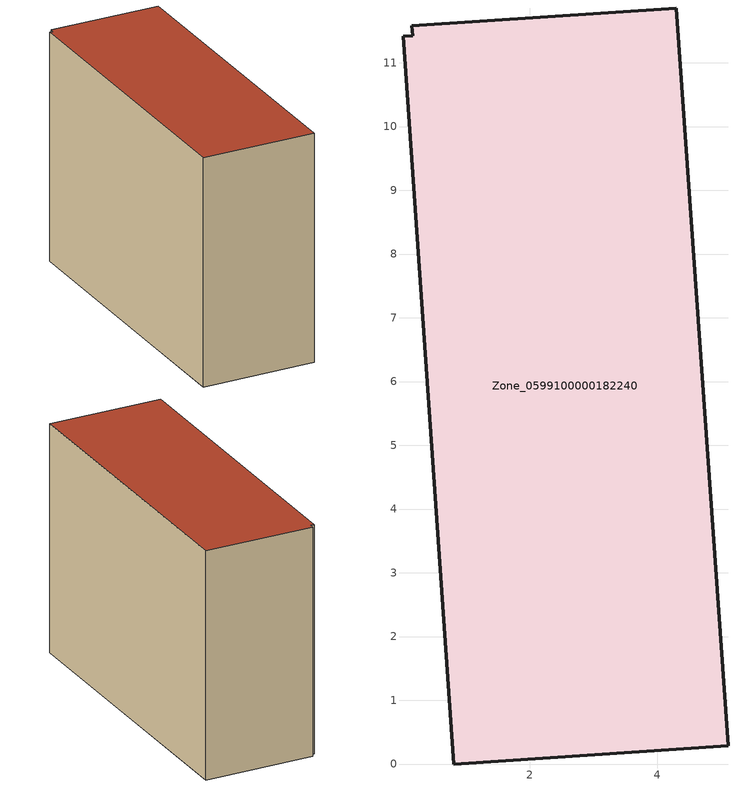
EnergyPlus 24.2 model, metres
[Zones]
Zone_0599100000182240
 floor ground (C_G): 0.14,11.58 4.3,11.86 5.11,0.28 0.8,0 0.01,11.41 0.16,11.42 z0
 wall outside (C_F): 5.11,0.28 4.3,11.86 0.14,11.58 0.16,11.42 0.01,11.41 0.8,0 5.11,0.28 z0:8.74
 roof outside (C_R): 4.3,11.86 0.14,11.58 0.16,11.42 0.01,11.41 0.8,0 5.11,0.28 z8.74
[BUILDING]
Pand.0599100000182240: North Axis=0; Terrain=City; Loads Convergence Tolerance Value=0.04; Temperature Convergence Tolerance Value=0.4; Solar Distribution=FullExterior; Maximum Number of Warmup Days=25; Minimum Number of Warmup Days=1
[Site:Location]
Rotterdam.The.Hague.AP_ZH_NLD Design_Conditions: Latitude=51.96; Longitude=4.45; Time Zone=1; Elevation=-4.5
[SITE:GROUNDTEMPERATURE:BUILDINGSURFACE]
18, 18, 18, 18, 18, 18, 18, 18, 18, 18, 18, 18
[MATERIAL] Thermal Absorptance=0.9; Solar Absorptance=0.7; Visible Absorptance=0.7
Name | Roughness | Thickness | Conductivity | Density | Specific Heat
G.TI.1946-1964 | MediumSmooth | 0.15 | 1 | 540 | 1210
F.TI.1946-1964 | Rough | 0.3 | 0.857143 | 1920 | 840
R.TI.1946-1964 | MediumRough | 0.2 | 0.277778 | 1500 | 1000
[CONSTRUCTION]
C_G: G.TI.1946-1964
C_F: F.TI.1946-1964
C_R: R.TI.1946-1964
[ZONE]
Zone_0599100000182240: Type=1; Multiplier=1; Ceiling Height=Autocalculate; Volume=Autocalculate; Floor Area=autocalculate; Part of Total Floor Area=Yes
[ZONEINFILTRATION:DESIGNFLOWRATE]
Infil_Zone_0599100000182240: Zone or ZoneList or Space or SpaceList=Zone_0599100000182240; Schedule=AlwaysOn; Design Flow Rate Calculation Method=Flow/Area; Flow Rate per Floor Area=0.003; Constant Term Coefficient=1; Temperature Term Coefficient=0; Velocity Term Coefficient=0; Velocity Squared Term Coefficient=0
[HVACTEMPLATE:ZONE:IDEALLOADSAIRSYSTEM]
Zone_0599100000182240: Maximum Heating Supply Air Temperature=50; Minimum Cooling Supply Air Temperature=13; Maximum Heating Supply Air Humidity Ratio=0.0156; Minimum Cooling Supply Air Humidity Ratio=0.0077; Heating Limit=NoLimit; Cooling Limit=NoLimit; Dehumidification Control Type=ConstantSensibleHeatRatio; Cooling Sensible Heat Ratio=0.7; Dehumidification Setpoint=60; Humidification Control Type=None; Humidification Setpoint=30; Outdoor Air Method=None; Outdoor Air Flow Rate per Person=0.00944; Outdoor Air Flow Rate per Zone Floor Area=0; Outdoor Air Flow Rate per Zone=0; Demand Controlled Ventilation Type=None; Outdoor Air Economizer Type=NoEconomizer; Heat Recovery Type=None; Sensible Heat Recovery Effectiveness=0.7; Latent Heat Recovery Effectiveness=0.65
[ZONECONTROL:THERMOSTAT]
ThermostatControl_Zone_0599100000182240: Zone or ZoneList=Zone_0599100000182240; Control Type Schedule=DualSetpointControlType; Control 1=Thermostat_Zone_0599100000182240; Temperature Difference Between Cutout And Setpoint=0
[THERMOSTATSETPOINT:DUALSETPOINT]
Thermostat_Zone_0599100000182240: Heating Setpoint Temperature Schedule=HeatingSetpoint_Zone_0599100000182240; Cooling Setpoint Temperature Schedule=CoolingSetpoint_Zone_0599100000182240
[SCHEDULE:COMPACT]
HeatingSetpoint_Zone_0599100000182240: Through: 12/31, For: AllDays, Until: 24:00, 21
CoolingSetpoint_Zone_0599100000182240: Through: 12/31, For: AllDays, Until: 24:00, 24
DualSetpointControlType: Through: 12/31, For: AllDays, Until: 24:00, 4
AlwaysOn: Through: 12/31, For: AllDays, Until: 24:00, 1
